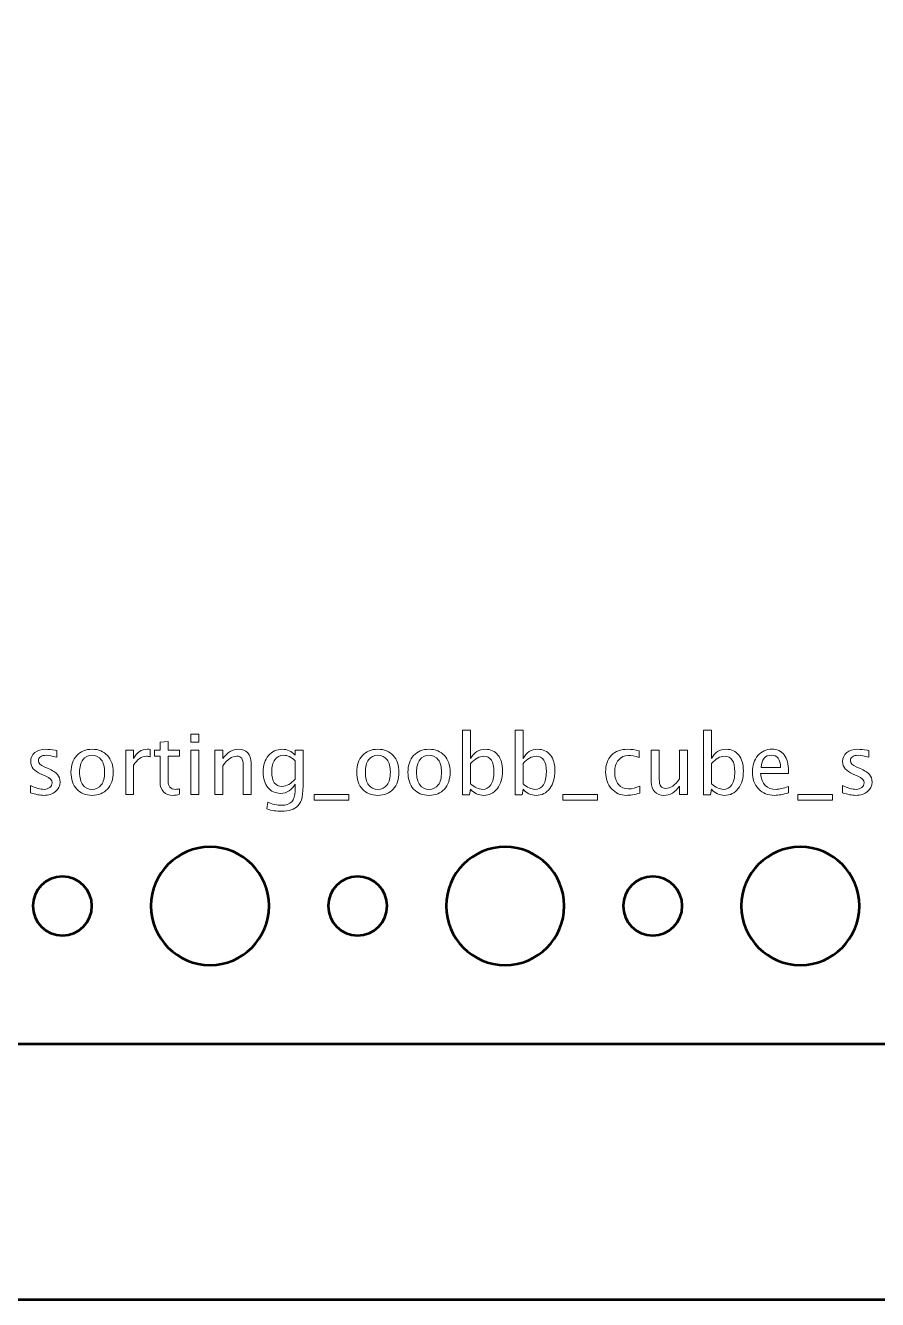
# Model space of a CAD drawing. Header units: centimetres. Extents: x -44 to 44, y -29.8 to 29.1.
# Drawn here: x -31.69 to -27.36, y 0.25 to 6.72 of the extents above; entities that cross this region are included whole.
import ezdxf

# ---------------------------------------------------------------- set-up
doc = ezdxf.new("R2010")
doc.units = ezdxf.units.CM
doc.header["$MEASUREMENT"] = 0
doc.layers.add('Layer 1', color=7, linetype='Continuous')

msp = doc.modelspace()

# ---------------------------------------------------------------- linework, layer by layer
at = {"layer": 'Layer 1', "color": 4, "lineweight": 53}
msp.add_lwpolyline([(-44, 0.25), (-16, 0.25), (-16, 23.75), (-44, 23.75), (-44, 0.25)], close=True, dxfattribs=at)
at = {"layer": 'Layer 1', "lineweight": 53}
for points, knots in [([(-40.45, 2.05), (-40.45, 2.05), (-40.45, 21.95), (-40.45, 21.95), (-40.45, 21.95), (-40.45, 22.22614), (-40.22614, 22.45), (-39.95, 22.45), (-39.95, 22.45), (-39.95, 22.45), (-20.05, 22.45), (-20.05, 22.45), (-20.05, 22.45), (-19.77386, 22.45), (-19.55, 22.22614), (-19.55, 21.95), (-19.55, 21.95), (-19.55, 21.95), (-19.55, 2.05), (-19.55, 2.05), (-19.55, 2.05), (-19.55, 1.77386), (-19.77386, 1.55), (-20.05, 1.55), (-20.05, 1.55), (-20.05, 1.55), (-39.95, 1.55), (-39.95, 1.55), (-39.95, 1.55), (-40.22614, 1.55), (-40.45, 1.77386), (-40.45, 2.05)], [0, 0, 0, 0, 0.1111111, 0.1111111, 0.1111111, 0.1111111, 0.2222222, 0.2222222, 0.2222222, 0.2222222, 0.3333333, 0.3333333, 0.3333333, 0.3333333, 0.4444444, 0.4444444, 0.4444444, 0.4444444, 0.5555556, 0.5555556, 0.5555556, 0.5555556, 0.6666667, 0.6666667, 0.6666667, 0.6666667, 0.7777778, 0.7777778, 0.7777778, 0.7777778, 1, 1, 1, 1]), ([(-31.05, 2.25), (-31.05, 2.41569), (-30.91569, 2.55), (-30.75, 2.55), (-30.75, 2.55), (-30.58431, 2.55), (-30.45, 2.41569), (-30.45, 2.25), (-30.45, 2.25), (-30.45, 2.08431), (-30.58431, 1.95), (-30.75, 1.95), (-30.75, 1.95), (-30.91569, 1.95), (-31.05, 2.08431), (-31.05, 2.25)], [0, 0, 0, 0, 0.2, 0.2, 0.2, 0.2, 0.4, 0.4, 0.4, 0.4, 0.6, 0.6, 0.6, 0.6, 1, 1, 1, 1]), ([(-29.55, 2.25), (-29.55, 2.41569), (-29.41569, 2.55), (-29.25, 2.55), (-29.25, 2.55), (-29.08431, 2.55), (-28.95, 2.41569), (-28.95, 2.25), (-28.95, 2.25), (-28.95, 2.08431), (-29.08431, 1.95), (-29.25, 1.95), (-29.25, 1.95), (-29.41569, 1.95), (-29.55, 2.08431), (-29.55, 2.25)], [0, 0, 0, 0, 0.2, 0.2, 0.2, 0.2, 0.4, 0.4, 0.4, 0.4, 0.6, 0.6, 0.6, 0.6, 1, 1, 1, 1]), ([(-28.05, 2.25), (-28.05, 2.41569), (-27.91569, 2.55), (-27.75, 2.55), (-27.75, 2.55), (-27.58431, 2.55), (-27.45, 2.41569), (-27.45, 2.25), (-27.45, 2.25), (-27.45, 2.08431), (-27.58431, 1.95), (-27.75, 1.95), (-27.75, 1.95), (-27.91569, 1.95), (-28.05, 2.08431), (-28.05, 2.25)], [0, 0, 0, 0, 0.2, 0.2, 0.2, 0.2, 0.4, 0.4, 0.4, 0.4, 0.6, 0.6, 0.6, 0.6, 1, 1, 1, 1]), ([(-31.65, 2.25), (-31.65, 2.33284), (-31.58284, 2.4), (-31.5, 2.4), (-31.5, 2.4), (-31.41716, 2.4), (-31.35, 2.33284), (-31.35, 2.25), (-31.35, 2.25), (-31.35, 2.16716), (-31.41716, 2.1), (-31.5, 2.1), (-31.5, 2.1), (-31.58284, 2.1), (-31.65, 2.16716), (-31.65, 2.25)], [0, 0, 0, 0, 0.2, 0.2, 0.2, 0.2, 0.4, 0.4, 0.4, 0.4, 0.6, 0.6, 0.6, 0.6, 1, 1, 1, 1]), ([(-30.15, 2.25), (-30.15, 2.33284), (-30.08284, 2.4), (-30, 2.4), (-30, 2.4), (-29.91716, 2.4), (-29.85, 2.33284), (-29.85, 2.25), (-29.85, 2.25), (-29.85, 2.16716), (-29.91716, 2.1), (-30, 2.1), (-30, 2.1), (-30.08284, 2.1), (-30.15, 2.16716), (-30.15, 2.25)], [0, 0, 0, 0, 0.2, 0.2, 0.2, 0.2, 0.4, 0.4, 0.4, 0.4, 0.6, 0.6, 0.6, 0.6, 1, 1, 1, 1]), ([(-28.65, 2.25), (-28.65, 2.33284), (-28.58284, 2.4), (-28.5, 2.4), (-28.5, 2.4), (-28.41716, 2.4), (-28.35, 2.33284), (-28.35, 2.25), (-28.35, 2.25), (-28.35, 2.16716), (-28.41716, 2.1), (-28.5, 2.1), (-28.5, 2.1), (-28.58284, 2.1), (-28.65, 2.16716), (-28.65, 2.25)], [0, 0, 0, 0, 0.2, 0.2, 0.2, 0.2, 0.4, 0.4, 0.4, 0.4, 0.6, 0.6, 0.6, 0.6, 1, 1, 1, 1])]:
    msp.add_open_spline(points, degree=3, knots=knots, dxfattribs=at)
at = {"layer": 'Layer 1', "color": 5, "lineweight": 9}
for points, knots in [([(-30.84713, 3.08291), (-30.84713, 3.08291), (-30.84713, 3.12355), (-30.84713, 3.12355), (-30.84713, 3.12355), (-30.84713, 3.12355), (-30.80649, 3.12355), (-30.80649, 3.12355), (-30.80649, 3.12355), (-30.80649, 3.12355), (-30.80649, 3.08291), (-30.80649, 3.08291), (-30.80649, 3.08291), (-30.80649, 3.08291), (-30.84713, 3.08291), (-30.84713, 3.08291)], [0, 0, 0, 0, 0.2, 0.2, 0.2, 0.2, 0.4, 0.4, 0.4, 0.4, 0.6, 0.6, 0.6, 0.6, 1, 1, 1, 1]), ([(-29.46628, 2.81494), (-29.46628, 2.81494), (-29.46628, 3.14387), (-29.46628, 3.14387), (-29.46628, 3.14387), (-29.46628, 3.14387), (-29.42564, 3.14387), (-29.42564, 3.14387), (-29.42564, 3.14387), (-29.42564, 3.14387), (-29.42564, 2.99944), (-29.42564, 2.99944), (-29.42564, 2.99944), (-29.40899, 3.03084), (-29.38394, 3.0465), (-29.35057, 3.0465), (-29.35057, 3.0465), (-29.32355, 3.0465), (-29.30231, 3.03669), (-29.28679, 3.01701), (-29.28679, 3.01701), (-29.27127, 2.99732), (-29.26351, 2.97044), (-29.26351, 2.93637), (-29.26351, 2.93637), (-29.26351, 2.89925), (-29.27232, 2.86927), (-29.28989, 2.84655), (-29.28989, 2.84655), (-29.30746, 2.82376), (-29.3306, 2.8124), (-29.35925, 2.8124), (-29.35925, 2.8124), (-29.38585, 2.8124), (-29.408, 2.82256), (-29.42564, 2.84295), (-29.42564, 2.84295), (-29.42564, 2.84295), (-29.43058, 2.81494), (-29.43058, 2.81494), (-29.43058, 2.81494), (-29.43058, 2.81494), (-29.46628, 2.81494), (-29.46628, 2.81494)], [0, 0, 0, 0, 0.0833333, 0.0833333, 0.0833333, 0.0833333, 0.1666667, 0.1666667, 0.1666667, 0.1666667, 0.25, 0.25, 0.25, 0.25, 0.3333333, 0.3333333, 0.3333333, 0.3333333, 0.4166667, 0.4166667, 0.4166667, 0.4166667, 0.5, 0.5, 0.5, 0.5, 0.5833333, 0.5833333, 0.5833333, 0.5833333, 0.6666667, 0.6666667, 0.6666667, 0.6666667, 0.75, 0.75, 0.75, 0.75, 0.8333333, 0.8333333, 0.8333333, 0.8333333, 1, 1, 1, 1]), ([(-29.19986, 2.81494), (-29.19986, 2.81494), (-29.19986, 3.14387), (-29.19986, 3.14387), (-29.19986, 3.14387), (-29.19986, 3.14387), (-29.15922, 3.14387), (-29.15922, 3.14387), (-29.15922, 3.14387), (-29.15922, 3.14387), (-29.15922, 2.99944), (-29.15922, 2.99944), (-29.15922, 2.99944), (-29.14257, 3.03084), (-29.11752, 3.0465), (-29.08415, 3.0465), (-29.08415, 3.0465), (-29.05713, 3.0465), (-29.03589, 3.03669), (-29.02037, 3.01701), (-29.02037, 3.01701), (-29.00485, 2.99732), (-28.99709, 2.97044), (-28.99709, 2.93637), (-28.99709, 2.93637), (-28.99709, 2.89925), (-29.0059, 2.86927), (-29.02347, 2.84655), (-29.02347, 2.84655), (-29.04104, 2.82376), (-29.06418, 2.8124), (-29.09283, 2.8124), (-29.09283, 2.8124), (-29.11943, 2.8124), (-29.14158, 2.82256), (-29.15922, 2.84295), (-29.15922, 2.84295), (-29.15922, 2.84295), (-29.16416, 2.81494), (-29.16416, 2.81494), (-29.16416, 2.81494), (-29.16416, 2.81494), (-29.19986, 2.81494), (-29.19986, 2.81494)], [0, 0, 0, 0, 0.0833333, 0.0833333, 0.0833333, 0.0833333, 0.1666667, 0.1666667, 0.1666667, 0.1666667, 0.25, 0.25, 0.25, 0.25, 0.3333333, 0.3333333, 0.3333333, 0.3333333, 0.4166667, 0.4166667, 0.4166667, 0.4166667, 0.5, 0.5, 0.5, 0.5, 0.5833333, 0.5833333, 0.5833333, 0.5833333, 0.6666667, 0.6666667, 0.6666667, 0.6666667, 0.75, 0.75, 0.75, 0.75, 0.8333333, 0.8333333, 0.8333333, 0.8333333, 1, 1, 1, 1]), ([(-28.2422, 2.81494), (-28.2422, 2.81494), (-28.2422, 3.14387), (-28.2422, 3.14387), (-28.2422, 3.14387), (-28.2422, 3.14387), (-28.20156, 3.14387), (-28.20156, 3.14387), (-28.20156, 3.14387), (-28.20156, 3.14387), (-28.20156, 2.99944), (-28.20156, 2.99944), (-28.20156, 2.99944), (-28.18491, 3.03084), (-28.15986, 3.0465), (-28.12649, 3.0465), (-28.12649, 3.0465), (-28.09947, 3.0465), (-28.07823, 3.03669), (-28.06271, 3.01701), (-28.06271, 3.01701), (-28.04719, 2.99732), (-28.03943, 2.97044), (-28.03943, 2.93637), (-28.03943, 2.93637), (-28.03943, 2.89925), (-28.04824, 2.86927), (-28.06581, 2.84655), (-28.06581, 2.84655), (-28.08338, 2.82376), (-28.10652, 2.8124), (-28.13517, 2.8124), (-28.13517, 2.8124), (-28.16177, 2.8124), (-28.18392, 2.82256), (-28.20156, 2.84295), (-28.20156, 2.84295), (-28.20156, 2.84295), (-28.2065, 2.81494), (-28.2065, 2.81494), (-28.2065, 2.81494), (-28.2065, 2.81494), (-28.2422, 2.81494), (-28.2422, 2.81494)], [0, 0, 0, 0, 0.0833333, 0.0833333, 0.0833333, 0.0833333, 0.1666667, 0.1666667, 0.1666667, 0.1666667, 0.25, 0.25, 0.25, 0.25, 0.3333333, 0.3333333, 0.3333333, 0.3333333, 0.4166667, 0.4166667, 0.4166667, 0.4166667, 0.5, 0.5, 0.5, 0.5, 0.5833333, 0.5833333, 0.5833333, 0.5833333, 0.6666667, 0.6666667, 0.6666667, 0.6666667, 0.75, 0.75, 0.75, 0.75, 0.8333333, 0.8333333, 0.8333333, 0.8333333, 1, 1, 1, 1]), ([(-31.66261, 2.82552), (-31.66261, 2.82552), (-31.66261, 2.86278), (-31.66261, 2.86278), (-31.66261, 2.86278), (-31.63601, 2.84951), (-31.61294, 2.84288), (-31.59326, 2.84288), (-31.59326, 2.84288), (-31.58155, 2.84288), (-31.57181, 2.84605), (-31.56412, 2.8524), (-31.56412, 2.8524), (-31.55643, 2.85868), (-31.55255, 2.86659), (-31.55255, 2.87611), (-31.55255, 2.87611), (-31.55255, 2.89001), (-31.56334, 2.90151), (-31.58493, 2.91061), (-31.58493, 2.91061), (-31.58493, 2.91061), (-31.60871, 2.9207), (-31.60871, 2.9207), (-31.60871, 2.9207), (-31.64378, 2.93524), (-31.66134, 2.95626), (-31.66134, 2.98357), (-31.66134, 2.98357), (-31.66134, 3.00311), (-31.65443, 3.01849), (-31.6406, 3.02971), (-31.6406, 3.02971), (-31.62677, 3.04093), (-31.60779, 3.0465), (-31.58373, 3.0465), (-31.58373, 3.0465), (-31.57124, 3.0465), (-31.55572, 3.04481), (-31.53731, 3.04135), (-31.53731, 3.04135), (-31.53731, 3.04135), (-31.52884, 3.03973), (-31.52884, 3.03973), (-31.52884, 3.03973), (-31.52884, 3.03973), (-31.52884, 3.00586), (-31.52884, 3.00586), (-31.52884, 3.00586), (-31.55149, 3.01264), (-31.56955, 3.01602), (-31.58303, 3.01602), (-31.58303, 3.01602), (-31.59488, 3.01602), (-31.60426, 3.01341), (-31.61139, 3.00826), (-31.61139, 3.00826), (-31.61845, 3.00311), (-31.62197, 2.9962), (-31.62197, 2.98752), (-31.62197, 2.98752), (-31.62197, 2.97531), (-31.6121, 2.96494), (-31.59227, 2.95654), (-31.59227, 2.95654), (-31.59227, 2.95654), (-31.57273, 2.94829), (-31.57273, 2.94829), (-31.57273, 2.94829), (-31.55057, 2.93898), (-31.53491, 2.9291), (-31.52574, 2.91873), (-31.52574, 2.91873), (-31.51649, 2.90835), (-31.51191, 2.89537), (-31.51191, 2.87985), (-31.51191, 2.87985), (-31.51191, 2.86017), (-31.51967, 2.84401), (-31.53526, 2.83138), (-31.53526, 2.83138), (-31.55078, 2.81875), (-31.57068, 2.8124), (-31.59488, 2.8124), (-31.59488, 2.8124), (-31.61351, 2.8124), (-31.63601, 2.81677), (-31.66261, 2.82552)], [0, 0, 0, 0, 0.0434783, 0.0434783, 0.0434783, 0.0434783, 0.0869565, 0.0869565, 0.0869565, 0.0869565, 0.1304348, 0.1304348, 0.1304348, 0.1304348, 0.173913, 0.173913, 0.173913, 0.173913, 0.2173913, 0.2173913, 0.2173913, 0.2173913, 0.2608696, 0.2608696, 0.2608696, 0.2608696, 0.3043478, 0.3043478, 0.3043478, 0.3043478, 0.3478261, 0.3478261, 0.3478261, 0.3478261, 0.3913043, 0.3913043, 0.3913043, 0.3913043, 0.4347826, 0.4347826, 0.4347826, 0.4347826, 0.4782609, 0.4782609, 0.4782609, 0.4782609, 0.5217391, 0.5217391, 0.5217391, 0.5217391, 0.5652174, 0.5652174, 0.5652174, 0.5652174, 0.6086957, 0.6086957, 0.6086957, 0.6086957, 0.6521739, 0.6521739, 0.6521739, 0.6521739, 0.6956522, 0.6956522, 0.6956522, 0.6956522, 0.7391304, 0.7391304, 0.7391304, 0.7391304, 0.7826087, 0.7826087, 0.7826087, 0.7826087, 0.826087, 0.826087, 0.826087, 0.826087, 0.8695652, 0.8695652, 0.8695652, 0.8695652, 0.9130435, 0.9130435, 0.9130435, 0.9130435, 1, 1, 1, 1]), ([(-31.34942, 2.8124), (-31.38237, 2.8124), (-31.40847, 2.82291), (-31.42766, 2.84394), (-31.42766, 2.84394), (-31.44692, 2.86496), (-31.45652, 2.89354), (-31.45652, 2.92959), (-31.45652, 2.92959), (-31.45652, 2.96557), (-31.44692, 2.99408), (-31.42766, 3.01503), (-31.42766, 3.01503), (-31.40847, 3.03599), (-31.38237, 3.0465), (-31.34942, 3.0465), (-31.34942, 3.0465), (-31.31647, 3.0465), (-31.29036, 3.03599), (-31.27117, 3.01503), (-31.27117, 3.01503), (-31.25191, 2.99408), (-31.24232, 2.96557), (-31.24232, 2.92959), (-31.24232, 2.92959), (-31.24232, 2.89354), (-31.25191, 2.86496), (-31.27117, 2.84394), (-31.27117, 2.84394), (-31.29036, 2.82291), (-31.31647, 2.8124), (-31.34942, 2.8124)], [0, 0, 0, 0, 0.1111111, 0.1111111, 0.1111111, 0.1111111, 0.2222222, 0.2222222, 0.2222222, 0.2222222, 0.3333333, 0.3333333, 0.3333333, 0.3333333, 0.4444444, 0.4444444, 0.4444444, 0.4444444, 0.5555556, 0.5555556, 0.5555556, 0.5555556, 0.6666667, 0.6666667, 0.6666667, 0.6666667, 0.7777778, 0.7777778, 0.7777778, 0.7777778, 1, 1, 1, 1]), ([(-31.17867, 2.81748), (-31.17867, 2.81748), (-31.17867, 3.04184), (-31.17867, 3.04184), (-31.17867, 3.04184), (-31.17867, 3.04184), (-31.13803, 3.04184), (-31.13803, 3.04184), (-31.13803, 3.04184), (-31.13803, 3.04184), (-31.13803, 2.99944), (-31.13803, 2.99944), (-31.13803, 2.99944), (-31.12187, 3.03084), (-31.09845, 3.0465), (-31.06769, 3.0465), (-31.06769, 3.0465), (-31.06352, 3.0465), (-31.05915, 3.04615), (-31.05463, 3.04544), (-31.05463, 3.04544), (-31.05463, 3.04544), (-31.05463, 3.00741), (-31.05463, 3.00741), (-31.05463, 3.00741), (-31.06169, 3.00974), (-31.0679, 3.01094), (-31.07326, 3.01094), (-31.07326, 3.01094), (-31.09908, 3.01094), (-31.12067, 2.9957), (-31.13803, 2.96515), (-31.13803, 2.96515), (-31.13803, 2.96515), (-31.13803, 2.81748), (-31.13803, 2.81748), (-31.13803, 2.81748), (-31.13803, 2.81748), (-31.17867, 2.81748), (-31.17867, 2.81748)], [0, 0, 0, 0, 0.0909091, 0.0909091, 0.0909091, 0.0909091, 0.1818182, 0.1818182, 0.1818182, 0.1818182, 0.2727273, 0.2727273, 0.2727273, 0.2727273, 0.3636364, 0.3636364, 0.3636364, 0.3636364, 0.4545455, 0.4545455, 0.4545455, 0.4545455, 0.5454545, 0.5454545, 0.5454545, 0.5454545, 0.6363636, 0.6363636, 0.6363636, 0.6363636, 0.7272727, 0.7272727, 0.7272727, 0.7272727, 0.8181818, 0.8181818, 0.8181818, 0.8181818, 1, 1, 1, 1]), ([(-30.90513, 2.81755), (-30.91769, 2.81409), (-30.92863, 2.8124), (-30.93787, 2.8124), (-30.93787, 2.8124), (-30.95861, 2.8124), (-30.97477, 2.81833), (-30.98634, 2.83018), (-30.98634, 2.83018), (-30.99798, 2.84203), (-31.00377, 2.85847), (-31.00377, 2.87957), (-31.00377, 2.87957), (-31.00377, 2.87957), (-31.00377, 3.01137), (-31.00377, 3.01137), (-31.00377, 3.01137), (-31.00377, 3.01137), (-31.03185, 3.01137), (-31.03185, 3.01137), (-31.03185, 3.01137), (-31.03185, 3.01137), (-31.03185, 3.04184), (-31.03185, 3.04184), (-31.03185, 3.04184), (-31.03185, 3.04184), (-31.00377, 3.04184), (-31.00377, 3.04184), (-31.00377, 3.04184), (-31.00377, 3.04184), (-31.00377, 3.08241), (-31.00377, 3.08241), (-31.00377, 3.08241), (-31.00377, 3.08241), (-30.96313, 3.08629), (-30.96313, 3.08629), (-30.96313, 3.08629), (-30.96313, 3.08629), (-30.96313, 3.04184), (-30.96313, 3.04184), (-30.96313, 3.04184), (-30.96313, 3.04184), (-30.90428, 3.04184), (-30.90428, 3.04184), (-30.90428, 3.04184), (-30.90428, 3.04184), (-30.90428, 3.01137), (-30.90428, 3.01137), (-30.90428, 3.01137), (-30.90428, 3.01137), (-30.96313, 3.01137), (-30.96313, 3.01137), (-30.96313, 3.01137), (-30.96313, 3.01137), (-30.96313, 2.88691), (-30.96313, 2.88691), (-30.96313, 2.88691), (-30.96313, 2.85756), (-30.95036, 2.84288), (-30.92489, 2.84288), (-30.92489, 2.84288), (-30.91945, 2.84288), (-30.91289, 2.8438), (-30.90513, 2.84556), (-30.90513, 2.84556), (-30.90513, 2.84556), (-30.90513, 2.81755), (-30.90513, 2.81755)], [0, 0, 0, 0, 0.0555556, 0.0555556, 0.0555556, 0.0555556, 0.1111111, 0.1111111, 0.1111111, 0.1111111, 0.1666667, 0.1666667, 0.1666667, 0.1666667, 0.2222222, 0.2222222, 0.2222222, 0.2222222, 0.2777778, 0.2777778, 0.2777778, 0.2777778, 0.3333333, 0.3333333, 0.3333333, 0.3333333, 0.3888889, 0.3888889, 0.3888889, 0.3888889, 0.4444444, 0.4444444, 0.4444444, 0.4444444, 0.5, 0.5, 0.5, 0.5, 0.5555556, 0.5555556, 0.5555556, 0.5555556, 0.6111111, 0.6111111, 0.6111111, 0.6111111, 0.6666667, 0.6666667, 0.6666667, 0.6666667, 0.7222222, 0.7222222, 0.7222222, 0.7222222, 0.7777778, 0.7777778, 0.7777778, 0.7777778, 0.8333333, 0.8333333, 0.8333333, 0.8333333, 0.8888889, 0.8888889, 0.8888889, 0.8888889, 1, 1, 1, 1]), ([(-30.72479, 2.81748), (-30.72479, 2.81748), (-30.72479, 3.04184), (-30.72479, 3.04184), (-30.72479, 3.04184), (-30.72479, 3.04184), (-30.68415, 3.04184), (-30.68415, 3.04184), (-30.68415, 3.04184), (-30.68415, 3.04184), (-30.68415, 2.99944), (-30.68415, 2.99944), (-30.68415, 2.99944), (-30.66263, 3.03084), (-30.63624, 3.0465), (-30.60506, 3.0465), (-30.60506, 3.0465), (-30.58544, 3.0465), (-30.56985, 3.04036), (-30.55835, 3.02802), (-30.55835, 3.02802), (-30.54685, 3.01574), (-30.54107, 2.99916), (-30.54107, 2.97842), (-30.54107, 2.97842), (-30.54107, 2.97842), (-30.54107, 2.81748), (-30.54107, 2.81748), (-30.54107, 2.81748), (-30.54107, 2.81748), (-30.5817, 2.81748), (-30.5817, 2.81748), (-30.5817, 2.81748), (-30.5817, 2.81748), (-30.5817, 2.96515), (-30.5817, 2.96515), (-30.5817, 2.96515), (-30.5817, 2.9818), (-30.58417, 2.99366), (-30.58904, 3.00071), (-30.58904, 3.00071), (-30.59398, 3.00784), (-30.6021, 3.01137), (-30.61345, 3.01137), (-30.61345, 3.01137), (-30.63843, 3.01137), (-30.662, 2.99507), (-30.68415, 2.96247), (-30.68415, 2.96247), (-30.68415, 2.96247), (-30.68415, 2.81748), (-30.68415, 2.81748), (-30.68415, 2.81748), (-30.68415, 2.81748), (-30.72479, 2.81748), (-30.72479, 2.81748)], [0, 0, 0, 0, 0.0666667, 0.0666667, 0.0666667, 0.0666667, 0.1333333, 0.1333333, 0.1333333, 0.1333333, 0.2, 0.2, 0.2, 0.2, 0.2666667, 0.2666667, 0.2666667, 0.2666667, 0.3333333, 0.3333333, 0.3333333, 0.3333333, 0.4, 0.4, 0.4, 0.4, 0.4666667, 0.4666667, 0.4666667, 0.4666667, 0.5333333, 0.5333333, 0.5333333, 0.5333333, 0.6, 0.6, 0.6, 0.6, 0.6666667, 0.6666667, 0.6666667, 0.6666667, 0.7333333, 0.7333333, 0.7333333, 0.7333333, 0.8, 0.8, 0.8, 0.8, 0.8666667, 0.8666667, 0.8666667, 0.8666667, 1, 1, 1, 1]), ([(-30.46119, 2.74297), (-30.46119, 2.74297), (-30.4564, 2.77811), (-30.4564, 2.77811), (-30.4564, 2.77811), (-30.43283, 2.7671), (-30.40948, 2.7616), (-30.38641, 2.7616), (-30.38641, 2.7616), (-30.34062, 2.7616), (-30.31768, 2.78587), (-30.31768, 2.83434), (-30.31768, 2.83434), (-30.31768, 2.83434), (-30.31768, 2.86962), (-30.31768, 2.86962), (-30.31768, 2.86962), (-30.32474, 2.85473), (-30.33476, 2.84323), (-30.34781, 2.83498), (-30.34781, 2.83498), (-30.36086, 2.82672), (-30.3754, 2.82256), (-30.39141, 2.82256), (-30.39141, 2.82256), (-30.41858, 2.82256), (-30.4401, 2.8323), (-30.45597, 2.85177), (-30.45597, 2.85177), (-30.47185, 2.87124), (-30.47982, 2.89763), (-30.47982, 2.93093), (-30.47982, 2.93093), (-30.47982, 2.96501), (-30.47079, 2.99281), (-30.45273, 3.01433), (-30.45273, 3.01433), (-30.43459, 3.03578), (-30.41124, 3.0465), (-30.38252, 3.0465), (-30.38252, 3.0465), (-30.35741, 3.0465), (-30.33575, 3.03634), (-30.31768, 3.01595), (-30.31768, 3.01595), (-30.31768, 3.01595), (-30.31768, 3.04184), (-30.31768, 3.04184), (-30.31768, 3.04184), (-30.31768, 3.04184), (-30.27705, 3.04184), (-30.27705, 3.04184), (-30.27705, 3.04184), (-30.27705, 3.04184), (-30.27705, 2.87872), (-30.27705, 2.87872), (-30.27705, 2.87872), (-30.27705, 2.84366), (-30.27888, 2.81769), (-30.28255, 2.80083), (-30.28255, 2.80083), (-30.28615, 2.78397), (-30.29306, 2.77014), (-30.30308, 2.75941), (-30.30308, 2.75941), (-30.32086, 2.74058), (-30.34866, 2.73112), (-30.38641, 2.73112), (-30.38641, 2.73112), (-30.4123, 2.73112), (-30.4372, 2.73507), (-30.46119, 2.74297)], [0, 0, 0, 0, 0.0526316, 0.0526316, 0.0526316, 0.0526316, 0.1052632, 0.1052632, 0.1052632, 0.1052632, 0.1578947, 0.1578947, 0.1578947, 0.1578947, 0.2105263, 0.2105263, 0.2105263, 0.2105263, 0.2631579, 0.2631579, 0.2631579, 0.2631579, 0.3157895, 0.3157895, 0.3157895, 0.3157895, 0.3684211, 0.3684211, 0.3684211, 0.3684211, 0.4210526, 0.4210526, 0.4210526, 0.4210526, 0.4736842, 0.4736842, 0.4736842, 0.4736842, 0.5263158, 0.5263158, 0.5263158, 0.5263158, 0.5789474, 0.5789474, 0.5789474, 0.5789474, 0.6315789, 0.6315789, 0.6315789, 0.6315789, 0.6842105, 0.6842105, 0.6842105, 0.6842105, 0.7368421, 0.7368421, 0.7368421, 0.7368421, 0.7894737, 0.7894737, 0.7894737, 0.7894737, 0.8421053, 0.8421053, 0.8421053, 0.8421053, 0.8947368, 0.8947368, 0.8947368, 0.8947368, 1, 1, 1, 1]), ([(-29.8971, 2.8124), (-29.93005, 2.8124), (-29.95615, 2.82291), (-29.97534, 2.84394), (-29.97534, 2.84394), (-29.9946, 2.86496), (-30.0042, 2.89354), (-30.0042, 2.92959), (-30.0042, 2.92959), (-30.0042, 2.96557), (-29.9946, 2.99408), (-29.97534, 3.01503), (-29.97534, 3.01503), (-29.95615, 3.03599), (-29.93005, 3.0465), (-29.8971, 3.0465), (-29.8971, 3.0465), (-29.86415, 3.0465), (-29.83804, 3.03599), (-29.81885, 3.01503), (-29.81885, 3.01503), (-29.79959, 2.99408), (-29.79, 2.96557), (-29.79, 2.92959), (-29.79, 2.92959), (-29.79, 2.89354), (-29.79959, 2.86496), (-29.81885, 2.84394), (-29.81885, 2.84394), (-29.83804, 2.82291), (-29.86415, 2.8124), (-29.8971, 2.8124)], [0, 0, 0, 0, 0.1111111, 0.1111111, 0.1111111, 0.1111111, 0.2222222, 0.2222222, 0.2222222, 0.2222222, 0.3333333, 0.3333333, 0.3333333, 0.3333333, 0.4444444, 0.4444444, 0.4444444, 0.4444444, 0.5555556, 0.5555556, 0.5555556, 0.5555556, 0.6666667, 0.6666667, 0.6666667, 0.6666667, 0.7777778, 0.7777778, 0.7777778, 0.7777778, 1, 1, 1, 1]), ([(-29.63703, 2.8124), (-29.66998, 2.8124), (-29.69608, 2.82291), (-29.71527, 2.84394), (-29.71527, 2.84394), (-29.73453, 2.86496), (-29.74413, 2.89354), (-29.74413, 2.92959), (-29.74413, 2.92959), (-29.74413, 2.96557), (-29.73453, 2.99408), (-29.71527, 3.01503), (-29.71527, 3.01503), (-29.69608, 3.03599), (-29.66998, 3.0465), (-29.63703, 3.0465), (-29.63703, 3.0465), (-29.60408, 3.0465), (-29.57797, 3.03599), (-29.55878, 3.01503), (-29.55878, 3.01503), (-29.53952, 2.99408), (-29.52993, 2.96557), (-29.52993, 2.92959), (-29.52993, 2.92959), (-29.52993, 2.89354), (-29.53952, 2.86496), (-29.55878, 2.84394), (-29.55878, 2.84394), (-29.57797, 2.82291), (-29.60408, 2.8124), (-29.63703, 2.8124)], [0, 0, 0, 0, 0.1111111, 0.1111111, 0.1111111, 0.1111111, 0.2222222, 0.2222222, 0.2222222, 0.2222222, 0.3333333, 0.3333333, 0.3333333, 0.3333333, 0.4444444, 0.4444444, 0.4444444, 0.4444444, 0.5555556, 0.5555556, 0.5555556, 0.5555556, 0.6666667, 0.6666667, 0.6666667, 0.6666667, 0.7777778, 0.7777778, 0.7777778, 0.7777778, 1, 1, 1, 1]), ([(-28.56598, 2.82425), (-28.5923, 2.81635), (-28.61502, 2.8124), (-28.63414, 2.8124), (-28.63414, 2.8124), (-28.66448, 2.8124), (-28.6896, 2.82362), (-28.70956, 2.84598), (-28.70956, 2.84598), (-28.72953, 2.86842), (-28.73955, 2.89671), (-28.73955, 2.93079), (-28.73955, 2.93079), (-28.73955, 2.9672), (-28.72967, 2.99563), (-28.70992, 3.01595), (-28.70992, 3.01595), (-28.69016, 3.03634), (-28.66257, 3.0465), (-28.62716, 3.0465), (-28.62716, 3.0465), (-28.60973, 3.0465), (-28.59011, 3.0441), (-28.56852, 3.0393), (-28.56852, 3.0393), (-28.56852, 3.0393), (-28.56852, 3.00502), (-28.56852, 3.00502), (-28.56852, 3.00502), (-28.59146, 3.01179), (-28.61015, 3.01518), (-28.62455, 3.01518), (-28.62455, 3.01518), (-28.64543, 3.01518), (-28.66215, 3.00734), (-28.67464, 2.99175), (-28.67464, 2.99175), (-28.68713, 2.97616), (-28.69341, 2.95534), (-28.69341, 2.92938), (-28.69341, 2.92938), (-28.69341, 2.90419), (-28.68692, 2.88387), (-28.674, 2.86828), (-28.674, 2.86828), (-28.66109, 2.85276), (-28.64423, 2.845), (-28.62328, 2.845), (-28.62328, 2.845), (-28.60472, 2.845), (-28.58567, 2.84979), (-28.56598, 2.85939), (-28.56598, 2.85939), (-28.56598, 2.85939), (-28.56598, 2.82425), (-28.56598, 2.82425)], [0, 0, 0, 0, 0.0666667, 0.0666667, 0.0666667, 0.0666667, 0.1333333, 0.1333333, 0.1333333, 0.1333333, 0.2, 0.2, 0.2, 0.2, 0.2666667, 0.2666667, 0.2666667, 0.2666667, 0.3333333, 0.3333333, 0.3333333, 0.3333333, 0.4, 0.4, 0.4, 0.4, 0.4666667, 0.4666667, 0.4666667, 0.4666667, 0.5333333, 0.5333333, 0.5333333, 0.5333333, 0.6, 0.6, 0.6, 0.6, 0.6666667, 0.6666667, 0.6666667, 0.6666667, 0.7333333, 0.7333333, 0.7333333, 0.7333333, 0.8, 0.8, 0.8, 0.8, 0.8666667, 0.8666667, 0.8666667, 0.8666667, 1, 1, 1, 1]), ([(-27.8111, 2.82468), (-27.83841, 2.81649), (-27.86176, 2.8124), (-27.88124, 2.8124), (-27.88124, 2.8124), (-27.91447, 2.8124), (-27.94149, 2.82341), (-27.9623, 2.84535), (-27.9623, 2.84535), (-27.98312, 2.86729), (-27.99356, 2.89573), (-27.99356, 2.93072), (-27.99356, 2.93072), (-27.99356, 2.96466), (-27.98439, 2.99253), (-27.96597, 3.01433), (-27.96597, 3.01433), (-27.94756, 3.03606), (-27.92399, 3.04692), (-27.89528, 3.04692), (-27.89528, 3.04692), (-27.86811, 3.04692), (-27.84709, 3.03726), (-27.83227, 3.01793), (-27.83227, 3.01793), (-27.81745, 2.99859), (-27.81005, 2.97122), (-27.81005, 2.93573), (-27.81005, 2.93573), (-27.81005, 2.93573), (-27.81026, 2.92331), (-27.81026, 2.92331), (-27.81026, 2.92331), (-27.81026, 2.92331), (-27.95207, 2.92331), (-27.95207, 2.92331), (-27.95207, 2.92331), (-27.94615, 2.86969), (-27.91997, 2.84288), (-27.87362, 2.84288), (-27.87362, 2.84288), (-27.85661, 2.84288), (-27.8358, 2.84768), (-27.8111, 2.85727), (-27.8111, 2.85727), (-27.8111, 2.85727), (-27.8111, 2.82468), (-27.8111, 2.82468)], [0, 0, 0, 0, 0.0769231, 0.0769231, 0.0769231, 0.0769231, 0.1538462, 0.1538462, 0.1538462, 0.1538462, 0.2307692, 0.2307692, 0.2307692, 0.2307692, 0.3076923, 0.3076923, 0.3076923, 0.3076923, 0.3846154, 0.3846154, 0.3846154, 0.3846154, 0.4615385, 0.4615385, 0.4615385, 0.4615385, 0.5384615, 0.5384615, 0.5384615, 0.5384615, 0.6153846, 0.6153846, 0.6153846, 0.6153846, 0.6923077, 0.6923077, 0.6923077, 0.6923077, 0.7692308, 0.7692308, 0.7692308, 0.7692308, 0.8461538, 0.8461538, 0.8461538, 0.8461538, 1, 1, 1, 1]), ([(-27.53628, 2.82552), (-27.53628, 2.82552), (-27.53628, 2.86278), (-27.53628, 2.86278), (-27.53628, 2.86278), (-27.50968, 2.84951), (-27.48661, 2.84288), (-27.46693, 2.84288), (-27.46693, 2.84288), (-27.45522, 2.84288), (-27.44548, 2.84605), (-27.43779, 2.8524), (-27.43779, 2.8524), (-27.4301, 2.85868), (-27.42622, 2.86659), (-27.42622, 2.87611), (-27.42622, 2.87611), (-27.42622, 2.89001), (-27.43701, 2.90151), (-27.4586, 2.91061), (-27.4586, 2.91061), (-27.4586, 2.91061), (-27.48238, 2.9207), (-27.48238, 2.9207), (-27.48238, 2.9207), (-27.51745, 2.93524), (-27.53501, 2.95626), (-27.53501, 2.98357), (-27.53501, 2.98357), (-27.53501, 3.00311), (-27.5281, 3.01849), (-27.51427, 3.02971), (-27.51427, 3.02971), (-27.50044, 3.04093), (-27.48146, 3.0465), (-27.4574, 3.0465), (-27.4574, 3.0465), (-27.44491, 3.0465), (-27.42939, 3.04481), (-27.41098, 3.04135), (-27.41098, 3.04135), (-27.41098, 3.04135), (-27.40251, 3.03973), (-27.40251, 3.03973), (-27.40251, 3.03973), (-27.40251, 3.03973), (-27.40251, 3.00586), (-27.40251, 3.00586), (-27.40251, 3.00586), (-27.42516, 3.01264), (-27.44322, 3.01602), (-27.4567, 3.01602), (-27.4567, 3.01602), (-27.46855, 3.01602), (-27.47793, 3.01341), (-27.48506, 3.00826), (-27.48506, 3.00826), (-27.49212, 3.00311), (-27.49564, 2.9962), (-27.49564, 2.98752), (-27.49564, 2.98752), (-27.49564, 2.97531), (-27.48577, 2.96494), (-27.46594, 2.95654), (-27.46594, 2.95654), (-27.46594, 2.95654), (-27.4464, 2.94829), (-27.4464, 2.94829), (-27.4464, 2.94829), (-27.42424, 2.93898), (-27.40858, 2.9291), (-27.39941, 2.91873), (-27.39941, 2.91873), (-27.39016, 2.90835), (-27.38558, 2.89537), (-27.38558, 2.87985), (-27.38558, 2.87985), (-27.38558, 2.86017), (-27.39334, 2.84401), (-27.40893, 2.83138), (-27.40893, 2.83138), (-27.42445, 2.81875), (-27.44435, 2.8124), (-27.46855, 2.8124), (-27.46855, 2.8124), (-27.48718, 2.8124), (-27.50968, 2.81677), (-27.53628, 2.82552)], [0, 0, 0, 0, 0.0434783, 0.0434783, 0.0434783, 0.0434783, 0.0869565, 0.0869565, 0.0869565, 0.0869565, 0.1304348, 0.1304348, 0.1304348, 0.1304348, 0.173913, 0.173913, 0.173913, 0.173913, 0.2173913, 0.2173913, 0.2173913, 0.2173913, 0.2608696, 0.2608696, 0.2608696, 0.2608696, 0.3043478, 0.3043478, 0.3043478, 0.3043478, 0.3478261, 0.3478261, 0.3478261, 0.3478261, 0.3913043, 0.3913043, 0.3913043, 0.3913043, 0.4347826, 0.4347826, 0.4347826, 0.4347826, 0.4782609, 0.4782609, 0.4782609, 0.4782609, 0.5217391, 0.5217391, 0.5217391, 0.5217391, 0.5652174, 0.5652174, 0.5652174, 0.5652174, 0.6086957, 0.6086957, 0.6086957, 0.6086957, 0.6521739, 0.6521739, 0.6521739, 0.6521739, 0.6956522, 0.6956522, 0.6956522, 0.6956522, 0.7391304, 0.7391304, 0.7391304, 0.7391304, 0.7826087, 0.7826087, 0.7826087, 0.7826087, 0.826087, 0.826087, 0.826087, 0.826087, 0.8695652, 0.8695652, 0.8695652, 0.8695652, 0.9130435, 0.9130435, 0.9130435, 0.9130435, 1, 1, 1, 1]), ([(-31.34949, 2.84288), (-31.32938, 2.84288), (-31.31372, 2.85043), (-31.30257, 2.8656), (-31.30257, 2.8656), (-31.29149, 2.8807), (-31.28592, 2.90208), (-31.28592, 2.92959), (-31.28592, 2.92959), (-31.28592, 2.95704), (-31.29149, 2.97835), (-31.30257, 2.99344), (-31.30257, 2.99344), (-31.31372, 3.00847), (-31.32938, 3.01602), (-31.34949, 3.01602), (-31.34949, 3.01602), (-31.36967, 3.01602), (-31.38533, 3.00847), (-31.39634, 2.99344), (-31.39634, 2.99344), (-31.40741, 2.97835), (-31.41292, 2.95704), (-31.41292, 2.92959), (-31.41292, 2.92959), (-31.41292, 2.90208), (-31.40741, 2.8807), (-31.39634, 2.8656), (-31.39634, 2.8656), (-31.38533, 2.85043), (-31.36967, 2.84288), (-31.34949, 2.84288)], [0, 0, 0, 0, 0.1111111, 0.1111111, 0.1111111, 0.1111111, 0.2222222, 0.2222222, 0.2222222, 0.2222222, 0.3333333, 0.3333333, 0.3333333, 0.3333333, 0.4444444, 0.4444444, 0.4444444, 0.4444444, 0.5555556, 0.5555556, 0.5555556, 0.5555556, 0.6666667, 0.6666667, 0.6666667, 0.6666667, 0.7777778, 0.7777778, 0.7777778, 0.7777778, 1, 1, 1, 1]), ([(-30.84713, 2.81748), (-30.84713, 2.81748), (-30.84713, 3.04184), (-30.84713, 3.04184), (-30.84713, 3.04184), (-30.84713, 3.04184), (-30.80649, 3.04184), (-30.80649, 3.04184), (-30.80649, 3.04184), (-30.80649, 3.04184), (-30.80649, 2.81748), (-30.80649, 2.81748), (-30.80649, 2.81748), (-30.80649, 2.81748), (-30.84713, 2.81748), (-30.84713, 2.81748)], [0, 0, 0, 0, 0.2, 0.2, 0.2, 0.2, 0.4, 0.4, 0.4, 0.4, 0.6, 0.6, 0.6, 0.6, 1, 1, 1, 1]), ([(-30.31768, 2.89509), (-30.31768, 2.89509), (-30.31768, 2.98815), (-30.31768, 2.98815), (-30.31768, 2.98815), (-30.33561, 3.00671), (-30.35515, 3.01602), (-30.37625, 3.01602), (-30.37625, 3.01602), (-30.39501, 3.01602), (-30.40969, 3.00854), (-30.42027, 2.99351), (-30.42027, 2.99351), (-30.43093, 2.97856), (-30.43622, 2.95774), (-30.43622, 2.93121), (-30.43622, 2.93121), (-30.43622, 2.88246), (-30.41893, 2.85812), (-30.38429, 2.85812), (-30.38429, 2.85812), (-30.36072, 2.85812), (-30.3385, 2.87047), (-30.31768, 2.89509)], [0, 0, 0, 0, 0.1428571, 0.1428571, 0.1428571, 0.1428571, 0.2857143, 0.2857143, 0.2857143, 0.2857143, 0.4285714, 0.4285714, 0.4285714, 0.4285714, 0.5714286, 0.5714286, 0.5714286, 0.5714286, 0.7142857, 0.7142857, 0.7142857, 0.7142857, 1, 1, 1, 1]), ([(-29.89717, 2.84288), (-29.87706, 2.84288), (-29.8614, 2.85043), (-29.85025, 2.8656), (-29.85025, 2.8656), (-29.83917, 2.8807), (-29.8336, 2.90208), (-29.8336, 2.92959), (-29.8336, 2.92959), (-29.8336, 2.95704), (-29.83917, 2.97835), (-29.85025, 2.99344), (-29.85025, 2.99344), (-29.8614, 3.00847), (-29.87706, 3.01602), (-29.89717, 3.01602), (-29.89717, 3.01602), (-29.91735, 3.01602), (-29.93301, 3.00847), (-29.94402, 2.99344), (-29.94402, 2.99344), (-29.95509, 2.97835), (-29.9606, 2.95704), (-29.9606, 2.92959), (-29.9606, 2.92959), (-29.9606, 2.90208), (-29.95509, 2.8807), (-29.94402, 2.8656), (-29.94402, 2.8656), (-29.93301, 2.85043), (-29.91735, 2.84288), (-29.89717, 2.84288)], [0, 0, 0, 0, 0.1111111, 0.1111111, 0.1111111, 0.1111111, 0.2222222, 0.2222222, 0.2222222, 0.2222222, 0.3333333, 0.3333333, 0.3333333, 0.3333333, 0.4444444, 0.4444444, 0.4444444, 0.4444444, 0.5555556, 0.5555556, 0.5555556, 0.5555556, 0.6666667, 0.6666667, 0.6666667, 0.6666667, 0.7777778, 0.7777778, 0.7777778, 0.7777778, 1, 1, 1, 1]), ([(-29.6371, 2.84288), (-29.61699, 2.84288), (-29.60133, 2.85043), (-29.59018, 2.8656), (-29.59018, 2.8656), (-29.5791, 2.8807), (-29.57353, 2.90208), (-29.57353, 2.92959), (-29.57353, 2.92959), (-29.57353, 2.95704), (-29.5791, 2.97835), (-29.59018, 2.99344), (-29.59018, 2.99344), (-29.60133, 3.00847), (-29.61699, 3.01602), (-29.6371, 3.01602), (-29.6371, 3.01602), (-29.65728, 3.01602), (-29.67294, 3.00847), (-29.68395, 2.99344), (-29.68395, 2.99344), (-29.69502, 2.97835), (-29.70053, 2.95704), (-29.70053, 2.92959), (-29.70053, 2.92959), (-29.70053, 2.90208), (-29.69502, 2.8807), (-29.68395, 2.8656), (-29.68395, 2.8656), (-29.67294, 2.85043), (-29.65728, 2.84288), (-29.6371, 2.84288)], [0, 0, 0, 0, 0.1111111, 0.1111111, 0.1111111, 0.1111111, 0.2222222, 0.2222222, 0.2222222, 0.2222222, 0.3333333, 0.3333333, 0.3333333, 0.3333333, 0.4444444, 0.4444444, 0.4444444, 0.4444444, 0.5555556, 0.5555556, 0.5555556, 0.5555556, 0.6666667, 0.6666667, 0.6666667, 0.6666667, 0.7777778, 0.7777778, 0.7777778, 0.7777778, 1, 1, 1, 1]), ([(-29.42564, 2.87096), (-29.40469, 2.85226), (-29.38472, 2.84288), (-29.36574, 2.84288), (-29.36574, 2.84288), (-29.34704, 2.84288), (-29.33258, 2.85071), (-29.32242, 2.8663), (-29.32242, 2.8663), (-29.31219, 2.8819), (-29.30711, 2.90384), (-29.30711, 2.9322), (-29.30711, 2.9322), (-29.30711, 2.9847), (-29.32446, 3.01094), (-29.35918, 3.01094), (-29.35918, 3.01094), (-29.3819, 3.01094), (-29.40405, 2.99867), (-29.42564, 2.97404), (-29.42564, 2.97404), (-29.42564, 2.97404), (-29.42564, 2.87096), (-29.42564, 2.87096)], [0, 0, 0, 0, 0.1428571, 0.1428571, 0.1428571, 0.1428571, 0.2857143, 0.2857143, 0.2857143, 0.2857143, 0.4285714, 0.4285714, 0.4285714, 0.4285714, 0.5714286, 0.5714286, 0.5714286, 0.5714286, 0.7142857, 0.7142857, 0.7142857, 0.7142857, 1, 1, 1, 1]), ([(-29.15922, 2.87096), (-29.13827, 2.85226), (-29.1183, 2.84288), (-29.09932, 2.84288), (-29.09932, 2.84288), (-29.08062, 2.84288), (-29.06616, 2.85071), (-29.056, 2.8663), (-29.056, 2.8663), (-29.04577, 2.8819), (-29.04069, 2.90384), (-29.04069, 2.9322), (-29.04069, 2.9322), (-29.04069, 2.9847), (-29.05804, 3.01094), (-29.09276, 3.01094), (-29.09276, 3.01094), (-29.11548, 3.01094), (-29.13763, 2.99867), (-29.15922, 2.97404), (-29.15922, 2.97404), (-29.15922, 2.97404), (-29.15922, 2.87096), (-29.15922, 2.87096)], [0, 0, 0, 0, 0.1428571, 0.1428571, 0.1428571, 0.1428571, 0.2857143, 0.2857143, 0.2857143, 0.2857143, 0.4285714, 0.4285714, 0.4285714, 0.4285714, 0.5714286, 0.5714286, 0.5714286, 0.5714286, 0.7142857, 0.7142857, 0.7142857, 0.7142857, 1, 1, 1, 1]), ([(-28.3644, 2.81748), (-28.3644, 2.81748), (-28.3644, 2.85967), (-28.3644, 2.85967), (-28.3644, 2.85967), (-28.38607, 2.82813), (-28.41238, 2.8124), (-28.44329, 2.8124), (-28.44329, 2.8124), (-28.4629, 2.8124), (-28.47849, 2.81854), (-28.49006, 2.83089), (-28.49006, 2.83089), (-28.5017, 2.84323), (-28.50749, 2.85981), (-28.50749, 2.88077), (-28.50749, 2.88077), (-28.50749, 2.88077), (-28.50749, 3.04184), (-28.50749, 3.04184), (-28.50749, 3.04184), (-28.50749, 3.04184), (-28.46685, 3.04184), (-28.46685, 3.04184), (-28.46685, 3.04184), (-28.46685, 3.04184), (-28.46685, 2.89403), (-28.46685, 2.89403), (-28.46685, 2.89403), (-28.46685, 2.87717), (-28.46438, 2.86525), (-28.45951, 2.85819), (-28.45951, 2.85819), (-28.45457, 2.85106), (-28.44639, 2.84754), (-28.43489, 2.84754), (-28.43489, 2.84754), (-28.41005, 2.84754), (-28.38649, 2.86383), (-28.3644, 2.8965), (-28.3644, 2.8965), (-28.3644, 2.8965), (-28.3644, 3.04184), (-28.3644, 3.04184), (-28.3644, 3.04184), (-28.3644, 3.04184), (-28.32377, 3.04184), (-28.32377, 3.04184), (-28.32377, 3.04184), (-28.32377, 3.04184), (-28.32377, 2.81748), (-28.32377, 2.81748), (-28.32377, 2.81748), (-28.32377, 2.81748), (-28.3644, 2.81748), (-28.3644, 2.81748)], [0, 0, 0, 0, 0.0666667, 0.0666667, 0.0666667, 0.0666667, 0.1333333, 0.1333333, 0.1333333, 0.1333333, 0.2, 0.2, 0.2, 0.2, 0.2666667, 0.2666667, 0.2666667, 0.2666667, 0.3333333, 0.3333333, 0.3333333, 0.3333333, 0.4, 0.4, 0.4, 0.4, 0.4666667, 0.4666667, 0.4666667, 0.4666667, 0.5333333, 0.5333333, 0.5333333, 0.5333333, 0.6, 0.6, 0.6, 0.6, 0.6666667, 0.6666667, 0.6666667, 0.6666667, 0.7333333, 0.7333333, 0.7333333, 0.7333333, 0.8, 0.8, 0.8, 0.8, 0.8666667, 0.8666667, 0.8666667, 0.8666667, 1, 1, 1, 1]), ([(-28.20156, 2.87096), (-28.18061, 2.85226), (-28.16064, 2.84288), (-28.14166, 2.84288), (-28.14166, 2.84288), (-28.12296, 2.84288), (-28.1085, 2.85071), (-28.09834, 2.8663), (-28.09834, 2.8663), (-28.08811, 2.8819), (-28.08303, 2.90384), (-28.08303, 2.9322), (-28.08303, 2.9322), (-28.08303, 2.9847), (-28.10038, 3.01094), (-28.1351, 3.01094), (-28.1351, 3.01094), (-28.15782, 3.01094), (-28.17997, 2.99867), (-28.20156, 2.97404), (-28.20156, 2.97404), (-28.20156, 2.97404), (-28.20156, 2.87096), (-28.20156, 2.87096)], [0, 0, 0, 0, 0.1428571, 0.1428571, 0.1428571, 0.1428571, 0.2857143, 0.2857143, 0.2857143, 0.2857143, 0.4285714, 0.4285714, 0.4285714, 0.4285714, 0.5714286, 0.5714286, 0.5714286, 0.5714286, 0.7142857, 0.7142857, 0.7142857, 0.7142857, 1, 1, 1, 1]), ([(-27.94996, 2.95379), (-27.94996, 2.95379), (-27.8509, 2.95379), (-27.8509, 2.95379), (-27.8509, 2.95379), (-27.8509, 2.99556), (-27.86649, 3.01645), (-27.89761, 3.01645), (-27.89761, 3.01645), (-27.92893, 3.01645), (-27.94636, 2.99556), (-27.94996, 2.95379)], [0, 0, 0, 0, 0.25, 0.25, 0.25, 0.25, 0.5, 0.5, 0.5, 0.5, 1, 1, 1, 1]), ([(-30.22095, 2.787), (-30.22095, 2.787), (-30.22095, 2.81748), (-30.22095, 2.81748), (-30.22095, 2.81748), (-30.22095, 2.81748), (-30.04484, 2.81748), (-30.04484, 2.81748), (-30.04484, 2.81748), (-30.04484, 2.81748), (-30.04484, 2.787), (-30.04484, 2.787), (-30.04484, 2.787), (-30.04484, 2.787), (-30.22095, 2.787), (-30.22095, 2.787)], [0, 0, 0, 0, 0.2, 0.2, 0.2, 0.2, 0.4, 0.4, 0.4, 0.4, 0.6, 0.6, 0.6, 0.6, 1, 1, 1, 1]), ([(-28.9563, 2.787), (-28.9563, 2.787), (-28.9563, 2.81748), (-28.9563, 2.81748), (-28.9563, 2.81748), (-28.9563, 2.81748), (-28.78019, 2.81748), (-28.78019, 2.81748), (-28.78019, 2.81748), (-28.78019, 2.81748), (-28.78019, 2.787), (-28.78019, 2.787), (-28.78019, 2.787), (-28.78019, 2.787), (-28.9563, 2.787), (-28.9563, 2.787)], [0, 0, 0, 0, 0.2, 0.2, 0.2, 0.2, 0.4, 0.4, 0.4, 0.4, 0.6, 0.6, 0.6, 0.6, 1, 1, 1, 1]), ([(-27.76277, 2.787), (-27.76277, 2.787), (-27.76277, 2.81748), (-27.76277, 2.81748), (-27.76277, 2.81748), (-27.76277, 2.81748), (-27.58666, 2.81748), (-27.58666, 2.81748), (-27.58666, 2.81748), (-27.58666, 2.81748), (-27.58666, 2.787), (-27.58666, 2.787), (-27.58666, 2.787), (-27.58666, 2.787), (-27.76277, 2.787), (-27.76277, 2.787)], [0, 0, 0, 0, 0.2, 0.2, 0.2, 0.2, 0.4, 0.4, 0.4, 0.4, 0.6, 0.6, 0.6, 0.6, 1, 1, 1, 1])]:
    msp.add_open_spline(points, degree=3, knots=knots, dxfattribs=at)

doc.saveas('drawing.dxf')
